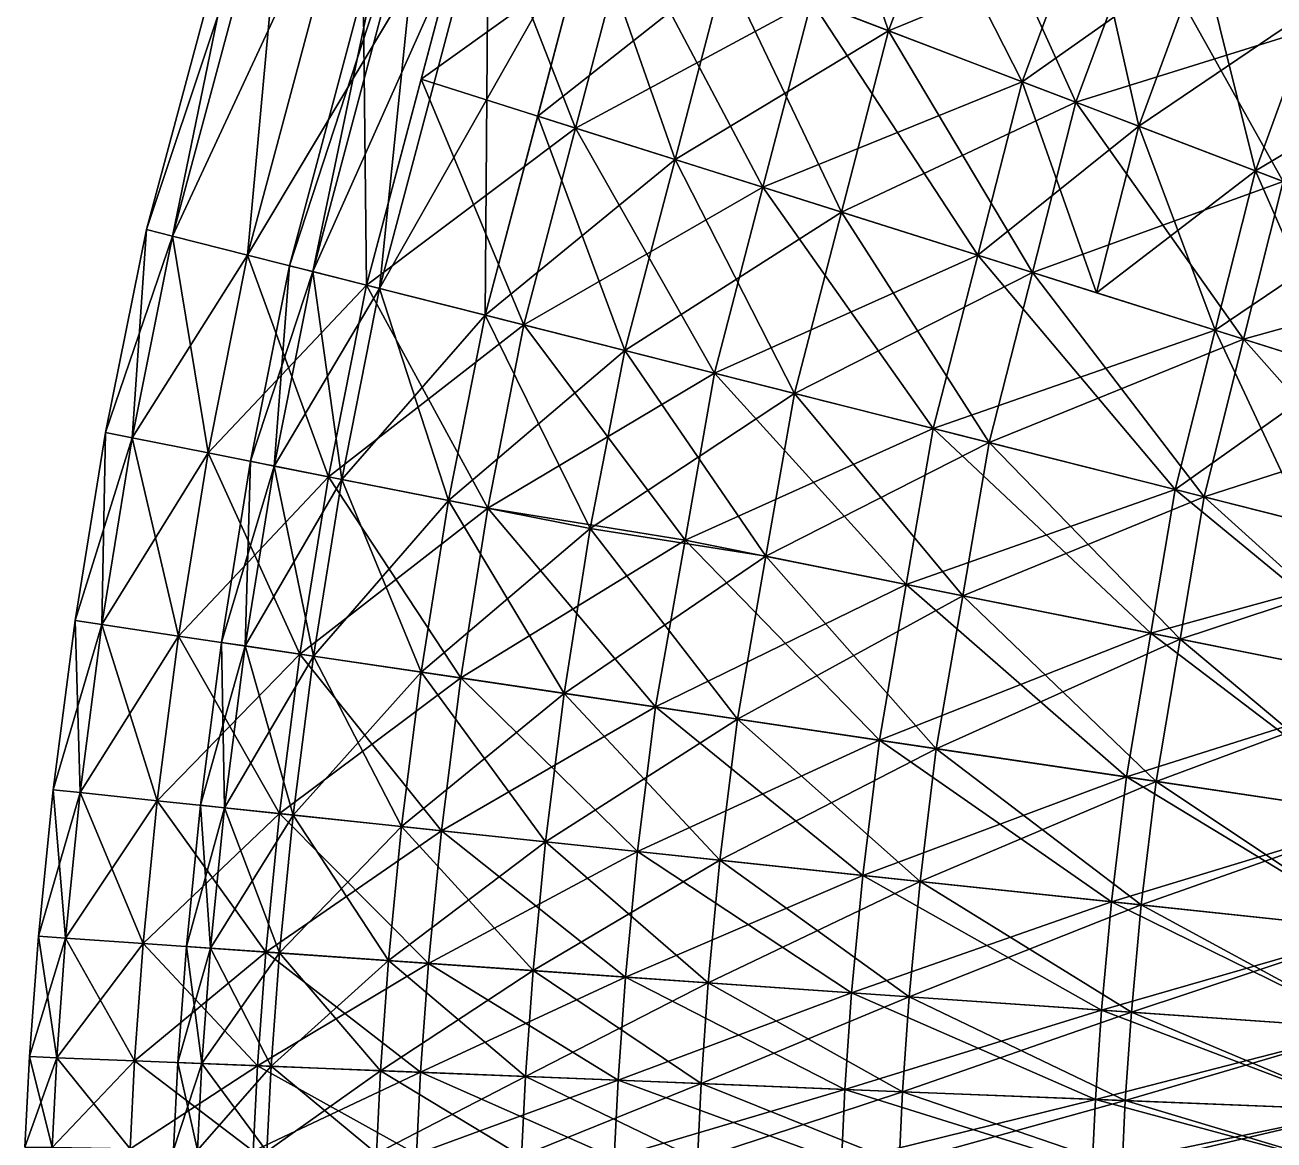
# Model space of a CAD drawing. Extents: x -3.6 to 16, y -16 to 3.6.
# Drawn here: x -3.595 to -0.233, y -6.174 to -3.172 of the extents above; entities that cross this region are included whole.
import ezdxf

# ---------------------------------------------------------------- set-up
doc = ezdxf.new("R2010")
doc.units = 0

msp = doc.modelspace()

# ---------------------------------------------------------------- linework, layer by layer
at = {"layer": 'PipeA_Bend900', "color": 1}
for points in [[(-1.7103, -3.0195, 2.2627), (-1.5092, -2.4872, 2.2627), (-1.2706, -3.1875, 2.6534)], [(-1.0818, -2.6831, 2.6534), (-1.2706, -3.1875, 2.6534), (-1.5092, -2.4872, 2.2627)], [(-2.9519, -2.5453), (-3.2681, -3.7227), (-2.884, -2.5712, 0.7255)], [(-3.2681, -3.7227), (-2.9519, -2.5453), (-3.1977, -3.7406, -0.7255)], [(-2.884, -2.5712, -0.7255), (-3.1977, -3.7406, -0.7255), (-2.9519, -2.5453)], [(-3.1977, -3.7406, 0.7255), (-2.884, -2.5712, 0.7255), (-3.2681, -3.7227)], [(-2.884, -2.5712, 0.7255), (-3.1977, -3.7406, 0.7255), (-2.6893, -2.6456, 1.4012)], [(-3.1977, -3.7406, -0.7255), (-2.884, -2.5712, -0.7255), (-2.9956, -3.7917, -1.4012)], [(-2.6893, -2.6456, -1.4012), (-2.9956, -3.7917, -1.4012), (-2.884, -2.5712, -0.7255)], [(-1.4782, -3.1082, -2.985), (-1.2837, -2.5906, -2.985), (-0.9104, -3.325, -3.3169)], [(-0.7318, -2.8436, -3.3169), (-0.9104, -3.325, -3.3169), (-1.2837, -2.5906, -2.985)], [(-2.9956, -3.7917, 1.4012), (-2.6893, -2.6456, 1.4012), (-3.1977, -3.7406, 0.7255)], [(-2.6893, -2.6456, 1.4012), (-2.9956, -3.7917, 1.4012), (-2.3811, -2.7633, 2.0127)], [(-2.9956, -3.7917, -1.4012), (-2.6893, -2.6456, -1.4012), (-2.6758, -3.8726, -2.0127)], [(-2.3811, -2.7633, -2.0127), (-2.6758, -3.8726, -2.0127), (-2.6893, -2.6456, -1.4012)], [(-2.5806, -2.6871), (-2.8828, -3.8202), (-2.5202, -2.7102, -0.6449)], [(-2.8828, -3.8202), (-2.5806, -2.6871), (-2.8202, -3.8361, 0.6449)], [(-2.5202, -2.7102, 0.6449), (-2.8202, -3.8361, 0.6449), (-2.5806, -2.6871)], [(-1.2706, -3.1875, -2.6534), (-1.0818, -2.6831, -2.6534), (-1.7103, -3.0195, -2.2626)], [(-1.0818, -2.6831, -2.6534), (-1.2706, -3.1875, -2.6534), (-0.5913, -2.9081, -2.9484)], [(-1.2706, -3.1875, 2.6534), (-1.0818, -2.6831, 2.6534), (-0.7659, -3.3802, 2.9485)], [(-0.5913, -2.9081, 2.9485), (-0.7659, -3.3802, 2.9485), (-1.0818, -2.6831, 2.6534)], [(-2.8202, -3.8361, -0.6449), (-2.5202, -2.7102, -0.6449), (-2.8828, -3.8202)], [(-2.5202, -2.7102, -0.6449), (-2.8202, -3.8361, -0.6449), (-2.3471, -2.7763, -1.2455)], [(-2.8202, -3.8361, 0.6449), (-2.5202, -2.7102, 0.6449), (-2.6406, -3.8815, 1.2455)], [(-2.3471, -2.7763, 1.2455), (-2.6406, -3.8815, 1.2455), (-2.5202, -2.7102, 0.6449)], [(-2.6758, -3.8726, 2.0127), (-2.3811, -2.7633, 2.0127), (-2.9956, -3.7917, 1.4012)], [(-2.6406, -3.8815, -1.2455), (-2.3471, -2.7763, -1.2455), (-2.8202, -3.8361, -0.6449)], [(-2.3471, -2.7763, -1.2455), (-2.6406, -3.8815, -1.2455), (-2.0731, -2.881, -1.789)], [(-2.6406, -3.8815, 1.2455), (-2.3471, -2.7763, 1.2455), (-2.3563, -3.9534, 1.7891)], [(-2.3811, -2.7633, 2.0127), (-2.5285, -3.318, 2.0127), (-1.9729, -2.9192, 2.5455)], [(-2.5285, -3.318, -2.0127), (-2.3811, -2.7633, -2.0127), (-2.1126, -3.4495, -2.5454)], [(-1.9729, -2.9192, -2.5454), (-2.1126, -3.4495, -2.5454), (-2.3811, -2.7633, -2.0127)], [(-2.0731, -2.881, 1.7891), (-2.3563, -3.9534, 1.7891), (-2.3471, -2.7763, 1.2455)], [(-0.9104, -3.325, 3.317), (-0.7318, -2.8436, 3.317), (-1.4782, -3.1082, 2.9851)], [(-0.7318, -2.8436, 3.317), (-0.9104, -3.325, 3.317), (-0.4269, -2.9834, 3.4219)], [(-0.9104, -3.325, -3.3169), (-0.7318, -2.8436, -3.3169), (-0.5967, -3.4448, -3.4218)], [(-0.4269, -2.9834, -3.4218), (-0.5967, -3.4448, -3.4218), (-0.7318, -2.8436, -3.3169)], [(-2.3563, -3.9534, -1.789), (-2.0731, -2.881, -1.789), (-2.6406, -3.8815, -1.2455)], [(-2.0731, -2.881, -1.789), (-2.2147, -3.4172, -1.789), (-1.7103, -3.0195, -2.2626)], [(-2.2147, -3.4172, 1.7891), (-2.0731, -2.881, 1.7891), (-1.8451, -3.5341, 2.2627)], [(-1.7103, -3.0195, 2.2627), (-1.8451, -3.5341, 2.2627), (-2.0731, -2.881, 1.7891)], [(-2.1126, -3.4495, 2.5455), (-1.9729, -2.9192, 2.5455), (-2.5285, -3.318, 2.0127)], [(-1.9729, -2.9192, 2.5455), (-2.1126, -3.4495, 2.5455), (-1.4782, -3.1082, 2.9851)], [(-2.1126, -3.4495, -2.5454), (-1.9729, -2.9192, -2.5454), (-1.6086, -3.6088, -2.985)], [(-1.4782, -3.1082, -2.985), (-1.6086, -3.6088, -2.985), (-1.9729, -2.9192, -2.5454)], [(-0.7659, -3.3802, -2.9484), (-0.5913, -2.9081, -2.9484), (-1.2706, -3.1875, -2.6534)], [(-0.5913, -2.9081, -2.9484), (-0.7659, -3.3802, -2.9484), (-0.0492, -3.1566, -3.1349)], [(-0.7659, -3.3802, 2.9485), (-0.5913, -2.9081, 2.9485), (-0.2082, -3.5932, 3.1349)], [(-0.0492, -3.1566, 3.1349), (-0.2082, -3.5932, 3.1349), (-0.5913, -2.9081, 2.9485)], [(-0.5967, -3.4448, 3.4219), (-0.4269, -2.9834, 3.4219), (-0.9104, -3.325, 3.317)], [(-0.4269, -2.9834, 3.4219), (-0.5967, -3.4448, 3.4219), (-0.122, -3.1233, 3.5268)], [(-0.5967, -3.4448, -3.4218), (-0.4269, -2.9834, -3.4218), (-0.283, -3.5646, -3.5267)], [(-0.122, -3.1233, -3.5267), (-0.283, -3.5646, -3.5267), (-0.4269, -2.9834, -3.4218)], [(-1.8451, -3.5341, -2.2626), (-1.7103, -3.0195, -2.2626), (-2.2147, -3.4172, -1.789)], [(-1.7103, -3.0195, -2.2626), (-1.8451, -3.5341, -2.2626), (-1.2706, -3.1875, -2.6534)], [(-1.8451, -3.5341, 2.2627), (-1.7103, -3.0195, 2.2627), (-1.3971, -3.6758, 2.6534)], [(-1.2706, -3.1875, 2.6534), (-1.3971, -3.6758, 2.6534), (-1.7103, -3.0195, 2.2627)], [(-1.6086, -3.6088, 2.9851), (-1.4782, -3.1082, 2.9851), (-2.1126, -3.4495, 2.5455)], [(-1.4782, -3.1082, 2.9851), (-1.6086, -3.6088, 2.9851), (-0.9104, -3.325, 3.317)], [(-1.6086, -3.6088, -2.985), (-1.4782, -3.1082, -2.985), (-1.0302, -3.7918, -3.3169)], [(-0.9104, -3.325, -3.3169), (-1.0302, -3.7918, -3.3169), (-1.4782, -3.1082, -2.985)], [(-0.283, -3.5646, 3.5268), (-0.122, -3.1233, 3.5268), (-0.5967, -3.4448, 3.4219)], [(-0.122, -3.1233, 3.5268), (-0.283, -3.5646, 3.5268), (0.2054, -3.2734, 3.5633)], [(-0.283, -3.5646, -3.5267), (-0.122, -3.1233, -3.5267), (0.0538, -3.6933, -3.5632)], [(-0.2082, -3.5932, -3.1349), (-0.0492, -3.1566, -3.1349), (-0.7659, -3.3802, -2.9484)], [(-1.3971, -3.6758, -2.6534), (-1.2706, -3.1875, -2.6534), (-1.8451, -3.5341, -2.2626)], [(-1.2706, -3.1875, -2.6534), (-1.3971, -3.6758, -2.6534), (-0.7659, -3.3802, -2.9484)], [(-1.3971, -3.6758, 2.6534), (-1.2706, -3.1875, 2.6534), (-0.8829, -3.8384, 2.9485)], [(-0.7659, -3.3802, 2.9485), (-0.8829, -3.8384, 2.9485), (-1.2706, -3.1875, 2.6534)], [(0.0538, -3.6933, 3.5633), (0.2054, -3.2734, 3.5633), (-0.283, -3.5646, 3.5268)], [(-2.5285, -3.318, 2.0127), (-2.6758, -3.8726, 2.0127), (-2.1126, -3.4495, 2.5455)], [(-2.6758, -3.8726, -2.0127), (-2.5285, -3.318, -2.0127), (-2.2523, -3.9797, -2.5454)], [(-2.1126, -3.4495, -2.5454), (-2.2523, -3.9797, -2.5454), (-2.5285, -3.318, -2.0127)], [(-1.0302, -3.7918, 3.317), (-0.9104, -3.325, 3.317), (-1.6086, -3.6088, 2.9851)], [(-0.9104, -3.325, 3.317), (-1.0302, -3.7918, 3.317), (-0.5967, -3.4448, 3.4219)], [(-1.0302, -3.7918, -3.3169), (-0.9104, -3.325, -3.3169), (-0.7106, -3.8929, -3.4218)], [(-0.5967, -3.4448, -3.4218), (-0.7106, -3.8929, -3.4218), (-0.9104, -3.325, -3.3169)], [(-0.8829, -3.8384, -2.9484), (-0.7659, -3.3802, -2.9484), (-1.3971, -3.6758, -2.6534)], [(-0.7659, -3.3802, -2.9484), (-0.8829, -3.8384, -2.9484), (-0.2082, -3.5932, -3.1349)], [(-0.8829, -3.8384, 2.9485), (-0.7659, -3.3802, 2.9485), (-0.3147, -4.0181, 3.1349)], [(-0.2082, -3.5932, 3.1349), (-0.3147, -4.0181, 3.1349), (-0.7659, -3.3802, 2.9485)], [(-2.2147, -3.4172, -1.789), (-2.3563, -3.9534, -1.789), (-1.8451, -3.5341, -2.2626)], [(-2.3563, -3.9534, 1.7891), (-2.2147, -3.4172, 1.7891), (-1.9799, -4.0486, 2.2627)], [(-1.8451, -3.5341, 2.2627), (-1.9799, -4.0486, 2.2627), (-2.2147, -3.4172, 1.7891)], [(-2.2523, -3.9797, 2.5455), (-2.1126, -3.4495, 2.5455), (-2.6758, -3.8726, 2.0127)], [(-2.1126, -3.4495, 2.5455), (-2.2523, -3.9797, 2.5455), (-1.6086, -3.6088, 2.9851)], [(-2.2523, -3.9797, -2.5454), (-2.1126, -3.4495, -2.5454), (-1.7391, -4.1095, -2.985)], [(-1.6086, -3.6088, -2.985), (-1.7391, -4.1095, -2.985), (-2.1126, -3.4495, -2.5454)], [(-0.7106, -3.8929, 3.4219), (-0.5967, -3.4448, 3.4219), (-1.0302, -3.7918, 3.317)], [(-0.5967, -3.4448, 3.4219), (-0.7106, -3.8929, 3.4219), (-0.283, -3.5646, 3.5268)], [(-0.7106, -3.8929, -3.4218), (-0.5967, -3.4448, -3.4218), (-0.391, -3.9939, -3.5267)], [(-0.283, -3.5646, -3.5267), (-0.391, -3.9939, -3.5267), (-0.5967, -3.4448, -3.4218)], [(-1.9799, -4.0486, -2.2626), (-1.8451, -3.5341, -2.2626), (-2.3563, -3.9534, -1.789)], [(-1.8451, -3.5341, -2.2626), (-1.9799, -4.0486, -2.2626), (-1.3971, -3.6758, -2.6534)], [(-1.9799, -4.0486, 2.2627), (-1.8451, -3.5341, 2.2627), (-1.5236, -4.164, 2.6534)], [(-1.3971, -3.6758, 2.6534), (-1.5236, -4.164, 2.6534), (-1.8451, -3.5341, 2.2627)], [(-0.3147, -4.0181, -3.1349), (-0.2082, -3.5932, -3.1349), (-0.8829, -3.8384, -2.9484)], [(-0.391, -3.9939, 3.5268), (-0.283, -3.5646, 3.5268), (-0.7106, -3.8929, 3.4219)], [(-0.283, -3.5646, 3.5268), (-0.391, -3.9939, 3.5268), (0.0538, -3.6933, 3.5633)], [(-0.391, -3.9939, -3.5267), (-0.283, -3.5646, -3.5267), (-0.0478, -4.1025, -3.5632)], [(-0.2082, -3.5932, -3.1349), (-0.3147, -4.0181, -3.1349), (0.3906, -3.8219, -3.1999)], [(-0.3147, -4.0181, 3.1349), (-0.2082, -3.5932, 3.1349), (0.2953, -4.211, 3.2)], [(0.0538, -3.6933, -3.5632), (-0.0478, -4.1025, -3.5632), (-0.283, -3.5646, -3.5267)], [(-1.7391, -4.1095, 2.9851), (-1.6086, -3.6088, 2.9851), (-2.2523, -3.9797, 2.5455)], [(-1.6086, -3.6088, 2.9851), (-1.7391, -4.1095, 2.9851), (-1.0302, -3.7918, 3.317)], [(-1.7391, -4.1095, -2.985), (-1.6086, -3.6088, -2.985), (-1.15, -4.2585, -3.3169)], [(-1.0302, -3.7918, -3.3169), (-1.15, -4.2585, -3.3169), (-1.6086, -3.6088, -2.985)], [(-1.5236, -4.164, -2.6534), (-1.3971, -3.6758, -2.6534), (-1.9799, -4.0486, -2.2626)], [(-1.3971, -3.6758, -2.6534), (-1.5236, -4.164, -2.6534), (-0.8829, -3.8384, -2.9484)], [(-1.5236, -4.164, 2.6534), (-1.3971, -3.6758, 2.6534), (-0.9999, -4.2965, 2.9485)], [(-0.8829, -3.8384, 2.9485), (-0.9999, -4.2965, 2.9485), (-1.3971, -3.6758, 2.6534)], [(-0.0478, -4.1025, 3.5633), (0.0538, -3.6933, 3.5633), (-0.391, -3.9939, 3.5268)], [(-3.2681, -3.7227), (-3.3777, -4.2697), (-3.1977, -3.7406, 0.7255)], [(-3.3777, -4.2697), (-3.2681, -3.7227), (-3.3063, -4.2838, -0.7255)], [(-3.1977, -3.7406, -0.7255), (-3.3063, -4.2838, -0.7255), (-3.2681, -3.7227)], [(-3.3063, -4.2838, 0.7255), (-3.1977, -3.7406, 0.7255), (-3.3777, -4.2697)], [(-3.1977, -3.7406, 0.7255), (-3.3063, -4.2838, 0.7255), (-2.9956, -3.7917, 1.4012)], [(-3.3063, -4.2838, -0.7255), (-3.1977, -3.7406, -0.7255), (-3.1017, -4.3243, -1.4012)], [(-2.9956, -3.7917, -1.4012), (-3.1017, -4.3243, -1.4012), (-3.1977, -3.7406, -0.7255)], [(-3.1017, -4.3243, 1.4012), (-2.9956, -3.7917, 1.4012), (-3.3063, -4.2838, 0.7255)], [(-2.9956, -3.7917, 1.4012), (-3.1017, -4.3243, 1.4012), (-2.6758, -3.8726, 2.0127)], [(-3.1017, -4.3243, -1.4012), (-2.9956, -3.7917, -1.4012), (-2.7779, -4.3884, -2.0127)], [(-2.6758, -3.8726, -2.0127), (-2.7779, -4.3884, -2.0127), (-2.9956, -3.7917, -1.4012)], [(-1.15, -4.2585, 3.317), (-1.0302, -3.7918, 3.317), (-1.7391, -4.1095, 2.9851)], [(-1.0302, -3.7918, 3.317), (-1.15, -4.2585, 3.317), (-0.391, -3.9939, 3.5268)], [(-1.15, -4.2585, -3.3169), (-1.0302, -3.7918, -3.3169), (-0.499, -4.4232, -3.5267)], [(-0.391, -3.9939, -3.5267), (-0.499, -4.4232, -3.5267), (-1.0302, -3.7918, -3.3169)], [(-2.8828, -3.8202), (-2.9875, -4.3469), (-2.8202, -3.8361, -0.6449)], [(-2.9875, -4.3469), (-2.8828, -3.8202), (-2.9241, -4.3595, 0.6449)], [(-2.8202, -3.8361, 0.6449), (-2.9241, -4.3595, 0.6449), (-2.8828, -3.8202)], [(0.2953, -4.211, -3.1999), (0.3906, -3.8219, -3.1999), (-0.3147, -4.0181, -3.1349)], [(-2.9241, -4.3595, -0.6449), (-2.8202, -3.8361, -0.6449), (-2.9875, -4.3469)], [(-2.8202, -3.8361, -0.6449), (-2.9241, -4.3595, -0.6449), (-2.6406, -3.8815, -1.2455)], [(-2.9241, -4.3595, 0.6449), (-2.8202, -3.8361, 0.6449), (-2.7422, -4.3954, 1.2455)], [(-2.6406, -3.8815, 1.2455), (-2.7422, -4.3954, 1.2455), (-2.8202, -3.8361, 0.6449)], [(-0.9999, -4.2965, -2.9484), (-0.8829, -3.8384, -2.9484), (-1.5236, -4.164, -2.6534)], [(-0.8829, -3.8384, -2.9484), (-0.9999, -4.2965, -2.9484), (-0.3147, -4.0181, -3.1349)], [(-0.9999, -4.2965, 2.9485), (-0.8829, -3.8384, 2.9485), (-0.4213, -4.4429, 3.1349)], [(-0.3147, -4.0181, 3.1349), (-0.4213, -4.4429, 3.1349), (-0.8829, -3.8384, 2.9485)], [(-2.7779, -4.3884, 2.0127), (-2.6758, -3.8726, 2.0127), (-3.1017, -4.3243, 1.4012)], [(-2.7422, -4.3954, -1.2455), (-2.6406, -3.8815, -1.2455), (-2.9241, -4.3595, -0.6449)], [(-2.6758, -3.8726, 2.0127), (-2.7779, -4.3884, 2.0127), (-2.2523, -3.9797, 2.5455)], [(-2.7779, -4.3884, -2.0127), (-2.6758, -3.8726, -2.0127), (-2.3491, -4.4732, -2.5454)], [(-2.6406, -3.8815, -1.2455), (-2.7422, -4.3954, -1.2455), (-2.3563, -3.9534, -1.789)], [(-2.7422, -4.3954, 1.2455), (-2.6406, -3.8815, 1.2455), (-2.4544, -4.4524, 1.7891)], [(-2.2523, -3.9797, -2.5454), (-2.3491, -4.4732, -2.5454), (-2.6758, -3.8726, -2.0127)], [(-2.3563, -3.9534, 1.7891), (-2.4544, -4.4524, 1.7891), (-2.6406, -3.8815, 1.2455)], [(-2.4544, -4.4524, -1.789), (-2.3563, -3.9534, -1.789), (-2.7422, -4.3954, -1.2455)], [(-2.3563, -3.9534, -1.789), (-2.4544, -4.4524, -1.789), (-1.9799, -4.0486, -2.2626)], [(-2.4544, -4.4524, 1.7891), (-2.3563, -3.9534, 1.7891), (-2.0732, -4.5278, 2.2627)], [(-1.9799, -4.0486, 2.2627), (-2.0732, -4.5278, 2.2627), (-2.3563, -3.9534, 1.7891)], [(-2.3491, -4.4732, 2.5455), (-2.2523, -3.9797, 2.5455), (-2.7779, -4.3884, 2.0127)], [(-2.2523, -3.9797, 2.5455), (-2.3491, -4.4732, 2.5455), (-1.7391, -4.1095, 2.9851)], [(-2.3491, -4.4732, -2.5454), (-2.2523, -3.9797, -2.5454), (-1.8182, -4.5589, -2.985)], [(-1.7391, -4.1095, -2.985), (-1.8182, -4.5589, -2.985), (-2.2523, -3.9797, -2.5454)], [(-0.499, -4.4232, 3.5268), (-0.391, -3.9939, 3.5268), (-1.15, -4.2585, 3.317)], [(-0.391, -3.9939, 3.5268), (-0.499, -4.4232, 3.5268), (-0.0478, -4.1025, 3.5633)], [(-0.499, -4.4232, -3.5267), (-0.391, -3.9939, -3.5267), (-0.1495, -4.5116, -3.5632)], [(-0.0478, -4.1025, -3.5632), (-0.1495, -4.5116, -3.5632), (-0.391, -3.9939, -3.5267)], [(-0.4213, -4.4429, -3.1349), (-0.3147, -4.0181, -3.1349), (-0.9999, -4.2965, -2.9484)], [(-0.3147, -4.0181, -3.1349), (-0.4213, -4.4429, -3.1349), (0.2953, -4.211, -3.1999)], [(-0.4213, -4.4429, 3.1349), (-0.3147, -4.0181, 3.1349), (0.2, -4.6, 3.2)], [(0.2953, -4.211, 3.2), (0.2, -4.6, 3.2), (-0.3147, -4.0181, 3.1349)], [(-2.0732, -4.5278, -2.2626), (-1.9799, -4.0486, -2.2626), (-2.4544, -4.4524, -1.789)], [(-1.9799, -4.0486, -2.2626), (-2.0732, -4.5278, -2.2626), (-1.5236, -4.164, -2.6534)], [(-2.0732, -4.5278, 2.2627), (-1.9799, -4.0486, 2.2627), (-1.6003, -4.6025, 2.6534)], [(-1.5236, -4.164, 2.6534), (-1.6003, -4.6025, 2.6534), (-1.9799, -4.0486, 2.2627)], [(-1.8182, -4.5589, 2.9851), (-1.7391, -4.1095, 2.9851), (-2.3491, -4.4732, 2.5455)], [(-1.7391, -4.1095, 2.9851), (-1.8182, -4.5589, 2.9851), (-1.15, -4.2585, 3.317)], [(-1.8182, -4.5589, -2.985), (-1.7391, -4.1095, -2.985), (-1.2226, -4.6782, -3.3169)], [(-1.15, -4.2585, -3.3169), (-1.2226, -4.6782, -3.3169), (-1.7391, -4.1095, -2.985)], [(-0.1495, -4.5116, 3.5633), (-0.0478, -4.1025, 3.5633), (-0.499, -4.4232, 3.5268)], [(-1.6003, -4.6025, -2.6534), (-1.5236, -4.164, -2.6534), (-2.0732, -4.5278, -2.2626)], [(-1.5236, -4.164, -2.6534), (-1.6003, -4.6025, -2.6534), (-0.9999, -4.2965, -2.9484)], [(-1.6003, -4.6025, 2.6534), (-1.5236, -4.164, 2.6534), (-1.0709, -4.7086, 2.9485)], [(-0.9999, -4.2965, 2.9485), (-1.0709, -4.7086, 2.9485), (-1.5236, -4.164, 2.6534)], [(0.2, -4.6, -3.1999), (0.2953, -4.211, -3.1999), (-0.4213, -4.4429, -3.1349)], [(-1.2226, -4.6782, 3.317), (-1.15, -4.2585, 3.317), (-1.8182, -4.5589, 2.9851)], [(-1.15, -4.2585, 3.317), (-1.2226, -4.6782, 3.317), (-0.499, -4.4232, 3.5268)], [(-1.2226, -4.6782, -3.3169), (-1.15, -4.2585, -3.3169), (-0.5644, -4.81, -3.5267)], [(-0.499, -4.4232, -3.5267), (-0.5644, -4.81, -3.5267), (-1.15, -4.2585, -3.3169)], [(-3.3777, -4.2697), (-3.46, -4.7758), (-3.3063, -4.2838, 0.7255)], [(-3.46, -4.7758), (-3.3777, -4.2697), (-3.3879, -4.7865, -0.7255)], [(-3.3879, -4.7865, 0.7255), (-3.3063, -4.2838, 0.7255), (-3.46, -4.7758)], [(-3.3063, -4.2838, -0.7255), (-3.3879, -4.7865, -0.7255), (-3.3777, -4.2697)], [(-3.3063, -4.2838, 0.7255), (-3.3879, -4.7865, 0.7255), (-3.1017, -4.3243, 1.4012)], [(-3.3879, -4.7865, -0.7255), (-3.3063, -4.2838, -0.7255), (-3.1814, -4.8172, -1.4012)], [(-3.1017, -4.3243, -1.4012), (-3.1814, -4.8172, -1.4012), (-3.3063, -4.2838, -0.7255)], [(-1.0709, -4.7086, -2.9484), (-0.9999, -4.2965, -2.9484), (-1.6003, -4.6025, -2.6534)], [(-0.9999, -4.2965, -2.9484), (-1.0709, -4.7086, -2.9484), (-0.4213, -4.4429, -3.1349)], [(-1.0709, -4.7086, 2.9485), (-0.9999, -4.2965, 2.9485), (-0.4859, -4.8258, 3.1349)], [(-0.4213, -4.4429, 3.1349), (-0.4859, -4.8258, 3.1349), (-0.9999, -4.2965, 2.9485)], [(-3.1814, -4.8172, 1.4012), (-3.1017, -4.3243, 1.4012), (-3.3879, -4.7865, 0.7255)], [(-3.1017, -4.3243, 1.4012), (-3.1814, -4.8172, 1.4012), (-2.7779, -4.3884, 2.0127)], [(-3.1814, -4.8172, -1.4012), (-3.1017, -4.3243, -1.4012), (-2.8546, -4.8658, -2.0127)], [(-2.7779, -4.3884, -2.0127), (-2.8546, -4.8658, -2.0127), (-3.1017, -4.3243, -1.4012)], [(-2.9875, -4.3469), (-3.0662, -4.8343), (-2.9241, -4.3595, -0.6449)], [(-3.0662, -4.8343), (-2.9875, -4.3469), (-3.0022, -4.8439, 0.6449)], [(-3.0022, -4.8439, -0.6449), (-2.9241, -4.3595, -0.6449), (-3.0662, -4.8343)], [(-2.9241, -4.3595, 0.6449), (-3.0022, -4.8439, 0.6449), (-2.9875, -4.3469)], [(-2.9241, -4.3595, -0.6449), (-3.0022, -4.8439, -0.6449), (-2.7422, -4.3954, -1.2455)], [(-3.0022, -4.8439, 0.6449), (-2.9241, -4.3595, 0.6449), (-2.8186, -4.8712, 1.2455)], [(-2.7422, -4.3954, 1.2455), (-2.8186, -4.8712, 1.2455), (-2.9241, -4.3595, 0.6449)], [(-2.8546, -4.8658, 2.0127), (-2.7779, -4.3884, 2.0127), (-3.1814, -4.8172, 1.4012)], [(-2.8186, -4.8712, -1.2455), (-2.7422, -4.3954, -1.2455), (-3.0022, -4.8439, -0.6449)], [(-2.7779, -4.3884, 2.0127), (-2.8546, -4.8658, 2.0127), (-2.3491, -4.4732, 2.5455)], [(-2.8546, -4.8658, -2.0127), (-2.7779, -4.3884, -2.0127), (-2.4218, -4.9302, -2.5454)], [(-2.7422, -4.3954, -1.2455), (-2.8186, -4.8712, -1.2455), (-2.4544, -4.4524, -1.789)], [(-2.8186, -4.8712, 1.2455), (-2.7422, -4.3954, 1.2455), (-2.5281, -4.9144, 1.7891)], [(-2.3491, -4.4732, -2.5454), (-2.4218, -4.9302, -2.5454), (-2.7779, -4.3884, -2.0127)], [(-2.4544, -4.4524, 1.7891), (-2.5281, -4.9144, 1.7891), (-2.7422, -4.3954, 1.2455)], [(-0.5644, -4.81, 3.5268), (-0.499, -4.4232, 3.5268), (-1.2226, -4.6782, 3.317)], [(-0.499, -4.4232, 3.5268), (-0.5644, -4.81, 3.5268), (0.2, -4.6, 3.5999)], [(-0.5644, -4.81, -3.5267), (-0.499, -4.4232, -3.5267), (0.1422, -4.9516, -3.5998)], [(0.2, -4.6, -3.5998), (0.1422, -4.9516, -3.5998), (-0.499, -4.4232, -3.5267)], [(-2.5281, -4.9144, -1.789), (-2.4544, -4.4524, -1.789), (-2.8186, -4.8712, -1.2455)], [(-2.4544, -4.4524, -1.789), (-2.5281, -4.9144, -1.789), (-2.0732, -4.5278, -2.2626)], [(-2.5281, -4.9144, 1.7891), (-2.4544, -4.4524, 1.7891), (-2.1434, -4.9716, 2.2627)], [(-2.0732, -4.5278, 2.2627), (-2.1434, -4.9716, 2.2627), (-2.4544, -4.4524, 1.7891)], [(-0.4859, -4.8258, -3.1349), (-0.4213, -4.4429, -3.1349), (-1.0709, -4.7086, -2.9484)], [(-0.4213, -4.4429, -3.1349), (-0.4859, -4.8258, -3.1349), (0.2, -4.6, -3.1999)], [(-0.4859, -4.8258, 3.1349), (-0.4213, -4.4429, 3.1349), (0.1422, -4.9516, 3.2)], [(0.2, -4.6, 3.2), (0.1422, -4.9516, 3.2), (-0.4213, -4.4429, 3.1349)], [(-2.4218, -4.9302, 2.5455), (-2.3491, -4.4732, 2.5455), (-2.8546, -4.8658, 2.0127)], [(-2.3491, -4.4732, 2.5455), (-2.4218, -4.9302, 2.5455), (-1.8182, -4.5589, 2.9851)], [(-2.4218, -4.9302, -2.5454), (-2.3491, -4.4732, -2.5454), (-1.8973, -5.0083, -2.985)], [(-1.8182, -4.5589, -2.985), (-1.8973, -5.0083, -2.985), (-2.3491, -4.4732, -2.5454)], [(-2.1434, -4.9716, -2.2626), (-2.0732, -4.5278, -2.2626), (-2.5281, -4.9144, -1.789)], [(-2.0732, -4.5278, -2.2626), (-2.1434, -4.9716, -2.2626), (-1.6003, -4.6025, -2.6534)], [(-2.1434, -4.9716, 2.2627), (-2.0732, -4.5278, 2.2627), (-1.6771, -5.041, 2.6534)], [(-1.6003, -4.6025, 2.6534), (-1.6771, -5.041, 2.6534), (-2.0732, -4.5278, 2.2627)], [(-1.8973, -5.0083, 2.9851), (-1.8182, -4.5589, 2.9851), (-2.4218, -4.9302, 2.5455)], [(-1.8182, -4.5589, 2.9851), (-1.8973, -5.0083, 2.9851), (-1.2226, -4.6782, 3.317)], [(-1.8973, -5.0083, -2.985), (-1.8182, -4.5589, -2.985), (-1.2952, -5.0978, -3.3169)], [(-1.2226, -4.6782, -3.3169), (-1.2952, -5.0978, -3.3169), (-1.8182, -4.5589, -2.985)], [(-1.6771, -5.041, -2.6534), (-1.6003, -4.6025, -2.6534), (-2.1434, -4.9716, -2.2626)], [(-1.6003, -4.6025, -2.6534), (-1.6771, -5.041, -2.6534), (-1.0709, -4.7086, -2.9484)], [(-1.6771, -5.041, 2.6534), (-1.6003, -4.6025, 2.6534), (-1.1419, -5.1207, 2.9485)], [(-1.0709, -4.7086, 2.9485), (-1.1419, -5.1207, 2.9485), (-1.6003, -4.6025, 2.6534)], [(0.1422, -4.9516, 3.5999), (0.2, -4.6, 3.5999), (-0.5644, -4.81, 3.5268)], [(0.1422, -4.9516, -3.1999), (0.2, -4.6, -3.1999), (-0.4859, -4.8258, -3.1349)], [(-1.2952, -5.0978, 3.317), (-1.2226, -4.6782, 3.317), (-1.8973, -5.0083, 2.9851)], [(-1.2226, -4.6782, 3.317), (-1.2952, -5.0978, 3.317), (-0.5644, -4.81, 3.5268)], [(-1.2952, -5.0978, -3.3169), (-1.2226, -4.6782, -3.3169), (-0.6299, -5.1968, -3.5267)], [(-0.5644, -4.81, -3.5267), (-0.6299, -5.1968, -3.5267), (-1.2226, -4.6782, -3.3169)], [(-1.1419, -5.1207, -2.9484), (-1.0709, -4.7086, -2.9484), (-1.6771, -5.041, -2.6534)], [(-1.0709, -4.7086, -2.9484), (-1.1419, -5.1207, -2.9484), (-0.4859, -4.8258, -3.1349)], [(-1.1419, -5.1207, 2.9485), (-1.0709, -4.7086, 2.9485), (-0.5505, -5.2086, 3.1349)], [(-0.4859, -4.8258, 3.1349), (-0.5505, -5.2086, 3.1349), (-1.0709, -4.7086, 2.9485)], [(-3.46, -4.7758), (-3.5189, -5.231), (-3.3879, -4.7865, 0.7255)], [(-3.5189, -5.231), (-3.46, -4.7758), (-3.4464, -5.2386, -0.7255)], [(-3.4464, -5.2386, 0.7255), (-3.3879, -4.7865, 0.7255), (-3.5189, -5.231)], [(-3.3879, -4.7865, -0.7255), (-3.4464, -5.2386, -0.7255), (-3.46, -4.7758)], [(-3.3879, -4.7865, 0.7255), (-3.4464, -5.2386, 0.7255), (-3.1814, -4.8172, 1.4012)], [(-3.4464, -5.2386, -0.7255), (-3.3879, -4.7865, -0.7255), (-3.2385, -5.2607, -1.4012)], [(-3.1814, -4.8172, -1.4012), (-3.2385, -5.2607, -1.4012), (-3.3879, -4.7865, -0.7255)], [(-3.2385, -5.2607, 1.4012), (-3.1814, -4.8172, 1.4012), (-3.4464, -5.2386, 0.7255)], [(-3.1814, -4.8172, 1.4012), (-3.2385, -5.2607, 1.4012), (-2.8546, -4.8658, 2.0127)], [(-3.2385, -5.2607, -1.4012), (-3.1814, -4.8172, -1.4012), (-2.9096, -5.2955, -2.0127)], [(-2.8546, -4.8658, -2.0127), (-2.9096, -5.2955, -2.0127), (-3.1814, -4.8172, -1.4012)], [(-3.0662, -4.8343), (-3.1225, -5.273), (-3.0022, -4.8439, -0.6449)], [(-3.1225, -5.273), (-3.0662, -4.8343), (-3.0581, -5.2798, 0.6449)], [(-3.0022, -4.8439, 0.6449), (-3.0581, -5.2798, 0.6449), (-3.0662, -4.8343)], [(-0.6299, -5.1968, 3.5268), (-0.5644, -4.81, 3.5268), (-1.2952, -5.0978, 3.317)], [(-0.5505, -5.2086, -3.1349), (-0.4859, -4.8258, -3.1349), (-1.1419, -5.1207, -2.9484)], [(-0.5644, -4.81, 3.5268), (-0.6299, -5.1968, 3.5268), (0.1422, -4.9516, 3.5999)], [(-0.6299, -5.1968, -3.5267), (-0.5644, -4.81, -3.5267), (0.0844, -5.3031, -3.5998)], [(0.1422, -4.9516, -3.5998), (0.0844, -5.3031, -3.5998), (-0.5644, -4.81, -3.5267)], [(-0.4859, -4.8258, -3.1349), (-0.5505, -5.2086, -3.1349), (0.1422, -4.9516, -3.1999)], [(-0.5505, -5.2086, 3.1349), (-0.4859, -4.8258, 3.1349), (0.0844, -5.3031, 3.2)], [(0.1422, -4.9516, 3.2), (0.0844, -5.3031, 3.2), (-0.4859, -4.8258, 3.1349)], [(-2.9096, -5.2955, 2.0127), (-2.8546, -4.8658, 2.0127), (-3.2385, -5.2607, 1.4012)], [(-3.0581, -5.2798, -0.6449), (-3.0022, -4.8439, -0.6449), (-3.1225, -5.273)], [(-3.0022, -4.8439, -0.6449), (-3.0581, -5.2798, -0.6449), (-2.8186, -4.8712, -1.2455)], [(-3.0581, -5.2798, 0.6449), (-3.0022, -4.8439, 0.6449), (-2.8733, -5.2994, 1.2455)], [(-2.8733, -5.2994, -1.2455), (-2.8186, -4.8712, -1.2455), (-3.0581, -5.2798, -0.6449)], [(-2.8186, -4.8712, 1.2455), (-2.8733, -5.2994, 1.2455), (-3.0022, -4.8439, 0.6449)], [(-2.8546, -4.8658, 2.0127), (-2.9096, -5.2955, 2.0127), (-2.4218, -4.9302, 2.5455)], [(-2.9096, -5.2955, -2.0127), (-2.8546, -4.8658, -2.0127), (-2.4739, -5.3417, -2.5454)], [(-2.8186, -4.8712, -1.2455), (-2.8733, -5.2994, -1.2455), (-2.5281, -4.9144, -1.789)], [(-2.8733, -5.2994, 1.2455), (-2.8186, -4.8712, 1.2455), (-2.5809, -5.3303, 1.7891)], [(-2.4218, -4.9302, -2.5454), (-2.4739, -5.3417, -2.5454), (-2.8546, -4.8658, -2.0127)], [(-2.5281, -4.9144, 1.7891), (-2.5809, -5.3303, 1.7891), (-2.8186, -4.8712, 1.2455)], [(-2.4739, -5.3417, 2.5455), (-2.4218, -4.9302, 2.5455), (-2.9096, -5.2955, 2.0127)], [(-2.5809, -5.3303, -1.789), (-2.5281, -4.9144, -1.789), (-2.8733, -5.2994, -1.2455)], [(-2.5281, -4.9144, -1.789), (-2.5809, -5.3303, -1.789), (-2.1434, -4.9716, -2.2626)], [(-2.5809, -5.3303, 1.7891), (-2.5281, -4.9144, 1.7891), (-2.1936, -5.3714, 2.2627)], [(-2.1434, -4.9716, 2.2627), (-2.1936, -5.3714, 2.2627), (-2.5281, -4.9144, 1.7891)], [(-2.4218, -4.9302, 2.5455), (-2.4739, -5.3417, 2.5455), (-1.8973, -5.0083, 2.9851)], [(-2.4739, -5.3417, -2.5454), (-2.4218, -4.9302, -2.5454), (-1.9459, -5.3976, -2.985)], [(-1.8973, -5.0083, -2.985), (-1.9459, -5.3976, -2.985), (-2.4218, -4.9302, -2.5454)], [(-2.1936, -5.3714, -2.2626), (-2.1434, -4.9716, -2.2626), (-2.5809, -5.3303, -1.789)], [(-2.1434, -4.9716, -2.2626), (-2.1936, -5.3714, -2.2626), (-1.6771, -5.041, -2.6534)], [(-2.1936, -5.3714, 2.2627), (-2.1434, -4.9716, 2.2627), (-1.7243, -5.4211, 2.6534)], [(-1.6771, -5.041, 2.6534), (-1.7243, -5.4211, 2.6534), (-2.1434, -4.9716, 2.2627)], [(0.0844, -5.3031, 3.5999), (0.1422, -4.9516, 3.5999), (-0.6299, -5.1968, 3.5268)], [(0.0844, -5.3031, -3.1999), (0.1422, -4.9516, -3.1999), (-0.5505, -5.2086, -3.1349)], [(-1.9459, -5.3976, 2.9851), (-1.8973, -5.0083, 2.9851), (-2.4739, -5.3417, 2.5455)], [(-1.8973, -5.0083, 2.9851), (-1.9459, -5.3976, 2.9851), (-1.2952, -5.0978, 3.317)], [(-1.9459, -5.3976, -2.985), (-1.8973, -5.0083, -2.985), (-1.3399, -5.4618, -3.3169)], [(-1.2952, -5.0978, -3.3169), (-1.3399, -5.4618, -3.3169), (-1.8973, -5.0083, -2.985)], [(-1.7243, -5.4211, -2.6534), (-1.6771, -5.041, -2.6534), (-2.1936, -5.3714, -2.2626)], [(-1.6771, -5.041, -2.6534), (-1.7243, -5.4211, -2.6534), (-1.1419, -5.1207, -2.9484)], [(-1.7243, -5.4211, 2.6534), (-1.6771, -5.041, 2.6534), (-1.1856, -5.4782, 2.9485)], [(-1.1419, -5.1207, 2.9485), (-1.1856, -5.4782, 2.9485), (-1.6771, -5.041, 2.6534)], [(-1.3399, -5.4618, 3.317), (-1.2952, -5.0978, 3.317), (-1.9459, -5.3976, 2.9851)], [(-1.2952, -5.0978, 3.317), (-1.3399, -5.4618, 3.317), (-0.6299, -5.1968, 3.5268)], [(-1.3399, -5.4618, -3.3169), (-1.2952, -5.0978, -3.3169), (-0.6702, -5.5328, -3.5267)], [(-0.6299, -5.1968, -3.5267), (-0.6702, -5.5328, -3.5267), (-1.2952, -5.0978, -3.3169)], [(-1.1856, -5.4782, -2.9484), (-1.1419, -5.1207, -2.9484), (-1.7243, -5.4211, -2.6534)], [(-1.1419, -5.1207, -2.9484), (-1.1856, -5.4782, -2.9484), (-0.5505, -5.2086, -3.1349)], [(-1.1856, -5.4782, 2.9485), (-1.1419, -5.1207, 2.9485), (-0.5903, -5.5412, 3.1349)], [(-0.5505, -5.2086, 3.1349), (-0.5903, -5.5412, 3.1349), (-1.1419, -5.1207, 2.9485)], [(-0.6702, -5.5328, 3.5268), (-0.6299, -5.1968, 3.5268), (-1.3399, -5.4618, 3.317)], [(-0.5903, -5.5412, -3.1349), (-0.5505, -5.2086, -3.1349), (-1.1856, -5.4782, -2.9484)], [(-0.6299, -5.1968, 3.5268), (-0.6702, -5.5328, 3.5268), (0.0844, -5.3031, 3.5999)], [(-0.6702, -5.5328, -3.5267), (-0.6299, -5.1968, -3.5267), (0.0488, -5.6089, -3.5998)], [(0.0844, -5.3031, -3.5998), (0.0488, -5.6089, -3.5998), (-0.6299, -5.1968, -3.5267)], [(-0.5505, -5.2086, -3.1349), (-0.5903, -5.5412, -3.1349), (0.0844, -5.3031, -3.1999)], [(-0.5903, -5.5412, 3.1349), (-0.5505, -5.2086, 3.1349), (0.0488, -5.6089, 3.2)], [(0.0844, -5.3031, 3.2), (0.0488, -5.6089, 3.2), (-0.5505, -5.2086, 3.1349)], [(-3.5189, -5.231), (-3.5584, -5.6255), (-3.4464, -5.2386, 0.7255)], [(-3.5584, -5.6255), (-3.5189, -5.231), (-3.4856, -5.6306, -0.7255)], [(-3.4856, -5.6306, 0.7255), (-3.4464, -5.2386, 0.7255), (-3.5584, -5.6255)], [(-3.4464, -5.2386, -0.7255), (-3.4856, -5.6306, -0.7255), (-3.5189, -5.231)], [(-3.4464, -5.2386, 0.7255), (-3.4856, -5.6306, 0.7255), (-3.2385, -5.2607, 1.4012)], [(-3.4856, -5.6306, -0.7255), (-3.4464, -5.2386, -0.7255), (-3.2768, -5.6451, -1.4012)], [(-3.2385, -5.2607, -1.4012), (-3.2768, -5.6451, -1.4012), (-3.4464, -5.2386, -0.7255)], [(-3.2768, -5.6451, 1.4012), (-3.2385, -5.2607, 1.4012), (-3.4856, -5.6306, 0.7255)], [(-3.2385, -5.2607, 1.4012), (-3.2768, -5.6451, 1.4012), (-2.9096, -5.2955, 2.0127)], [(-3.2768, -5.6451, -1.4012), (-3.2385, -5.2607, -1.4012), (-2.9464, -5.6681, -2.0127)], [(-2.9096, -5.2955, -2.0127), (-2.9464, -5.6681, -2.0127), (-3.2385, -5.2607, -1.4012)], [(-3.1225, -5.273), (-3.1603, -5.6532), (-3.0581, -5.2798, -0.6449)], [(-3.1603, -5.6532), (-3.1225, -5.273), (-3.0956, -5.6577, 0.6449)], [(-3.0581, -5.2798, 0.6449), (-3.0956, -5.6577, 0.6449), (-3.1225, -5.273)], [(-2.9464, -5.6681, 2.0127), (-2.9096, -5.2955, 2.0127), (-3.2768, -5.6451, 1.4012)], [(-3.0956, -5.6577, -0.6449), (-3.0581, -5.2798, -0.6449), (-3.1603, -5.6532)], [(-3.0581, -5.2798, -0.6449), (-3.0956, -5.6577, -0.6449), (-2.8733, -5.2994, -1.2455)], [(-3.0956, -5.6577, 0.6449), (-3.0581, -5.2798, 0.6449), (-2.91, -5.6706, 1.2455)], [(-2.91, -5.6706, -1.2455), (-2.8733, -5.2994, -1.2455), (-3.0956, -5.6577, -0.6449)], [(-2.8733, -5.2994, 1.2455), (-2.91, -5.6706, 1.2455), (-3.0581, -5.2798, 0.6449)], [(-2.9096, -5.2955, 2.0127), (-2.9464, -5.6681, 2.0127), (-2.4739, -5.3417, 2.5455)], [(-2.9464, -5.6681, -2.0127), (-2.9096, -5.2955, -2.0127), (-2.5089, -5.6986, -2.5454)], [(-2.8733, -5.2994, -1.2455), (-2.91, -5.6706, -1.2455), (-2.5809, -5.3303, -1.789)], [(-2.91, -5.6706, 1.2455), (-2.8733, -5.2994, 1.2455), (-2.6163, -5.6911, 1.7891)], [(-2.4739, -5.3417, -2.5454), (-2.5089, -5.6986, -2.5454), (-2.9096, -5.2955, -2.0127)], [(-2.5809, -5.3303, 1.7891), (-2.6163, -5.6911, 1.7891), (-2.8733, -5.2994, 1.2455)], [(0.0488, -5.6089, 3.5999), (0.0844, -5.3031, 3.5999), (-0.6702, -5.5328, 3.5268)], [(0.0488, -5.6089, -3.1999), (0.0844, -5.3031, -3.1999), (-0.5903, -5.5412, -3.1349)], [(-2.5089, -5.6986, 2.5455), (-2.4739, -5.3417, 2.5455), (-2.9464, -5.6681, 2.0127)], [(-2.6163, -5.6911, -1.789), (-2.5809, -5.3303, -1.789), (-2.91, -5.6706, -1.2455)], [(-2.5809, -5.3303, -1.789), (-2.6163, -5.6911, -1.789), (-2.1936, -5.3714, -2.2626)], [(-2.6163, -5.6911, 1.7891), (-2.5809, -5.3303, 1.7891), (-2.2273, -5.7182, 2.2627)], [(-2.1936, -5.3714, 2.2627), (-2.2273, -5.7182, 2.2627), (-2.5809, -5.3303, 1.7891)], [(-2.4739, -5.3417, 2.5455), (-2.5089, -5.6986, 2.5455), (-1.9459, -5.3976, 2.9851)], [(-2.5089, -5.6986, -2.5454), (-2.4739, -5.3417, -2.5454), (-1.9785, -5.7355, -2.985)], [(-1.9459, -5.3976, -2.985), (-1.9785, -5.7355, -2.985), (-2.4739, -5.3417, -2.5454)], [(-2.2273, -5.7182, -2.2626), (-2.1936, -5.3714, -2.2626), (-2.6163, -5.6911, -1.789)], [(-2.1936, -5.3714, -2.2626), (-2.2273, -5.7182, -2.2626), (-1.7243, -5.4211, -2.6534)], [(-2.2273, -5.7182, 2.2627), (-2.1936, -5.3714, 2.2627), (-1.7559, -5.751, 2.6534)], [(-1.7243, -5.4211, 2.6534), (-1.7559, -5.751, 2.6534), (-2.1936, -5.3714, 2.2627)], [(-1.9785, -5.7355, 2.9851), (-1.9459, -5.3976, 2.9851), (-2.5089, -5.6986, 2.5455)], [(-1.9459, -5.3976, 2.9851), (-1.9785, -5.7355, 2.9851), (-1.3399, -5.4618, 3.317)], [(-1.9785, -5.7355, -2.985), (-1.9459, -5.3976, -2.985), (-1.3698, -5.7779, -3.3169)], [(-1.3399, -5.4618, -3.3169), (-1.3698, -5.7779, -3.3169), (-1.9459, -5.3976, -2.985)], [(-1.7559, -5.751, -2.6534), (-1.7243, -5.4211, -2.6534), (-2.2273, -5.7182, -2.2626)], [(-1.7243, -5.4211, -2.6534), (-1.7559, -5.751, -2.6534), (-1.1856, -5.4782, -2.9484)], [(-1.7559, -5.751, 2.6534), (-1.7243, -5.4211, 2.6534), (-1.2148, -5.7886, 2.9485)], [(-1.1856, -5.4782, 2.9485), (-1.2148, -5.7886, 2.9485), (-1.7243, -5.4211, 2.6534)], [(-1.3698, -5.7779, 3.317), (-1.3399, -5.4618, 3.317), (-1.9785, -5.7355, 2.9851)], [(-1.2148, -5.7886, -2.9484), (-1.1856, -5.4782, -2.9484), (-1.7559, -5.751, -2.6534)], [(-1.3399, -5.4618, 3.317), (-1.3698, -5.7779, 3.317), (-0.6702, -5.5328, 3.5268)], [(-1.3698, -5.7779, -3.3169), (-1.3399, -5.4618, -3.3169), (-0.6972, -5.8247, -3.5267)], [(-0.6702, -5.5328, -3.5267), (-0.6972, -5.8247, -3.5267), (-1.3399, -5.4618, -3.3169)], [(-1.1856, -5.4782, -2.9484), (-1.2148, -5.7886, -2.9484), (-0.5903, -5.5412, -3.1349)], [(-1.2148, -5.7886, 2.9485), (-1.1856, -5.4782, 2.9485), (-0.6169, -5.8303, 3.1349)], [(-0.5903, -5.5412, 3.1349), (-0.6169, -5.8303, 3.1349), (-1.1856, -5.4782, 2.9485)], [(-0.6972, -5.8247, 3.5268), (-0.6702, -5.5328, 3.5268), (-1.3698, -5.7779, 3.317)], [(-0.6169, -5.8303, -3.1349), (-0.5903, -5.5412, -3.1349), (-1.2148, -5.7886, -2.9484)], [(-0.6702, -5.5328, 3.5268), (-0.6972, -5.8247, 3.5268), (0.0488, -5.6089, 3.5999)], [(-0.6972, -5.8247, -3.5267), (-0.6702, -5.5328, -3.5267), (0.025, -5.8749, -3.5998)], [(0.0488, -5.6089, -3.5998), (0.025, -5.8749, -3.5998), (-0.6702, -5.5328, -3.5267)], [(-0.5903, -5.5412, -3.1349), (-0.6169, -5.8303, -3.1349), (0.0488, -5.6089, -3.1999)], [(-0.6169, -5.8303, 3.1349), (-0.5903, -5.5412, 3.1349), (0.025, -5.8749, 3.2)], [(0.0488, -5.6089, 3.2), (0.025, -5.8749, 3.2), (-0.5903, -5.5412, 3.1349)], [(0.025, -5.8749, 3.5999), (0.0488, -5.6089, 3.5999), (-0.6972, -5.8247, 3.5268)], [(0.025, -5.8749, -3.1999), (0.0488, -5.6089, -3.1999), (-0.6169, -5.8303, -3.1349)], [(-3.5584, -5.6255), (-3.5824, -5.9495), (-3.4856, -5.6306, 0.7255)], [(-3.5824, -5.9495), (-3.5584, -5.6255), (-3.5094, -5.9525, -0.7255)], [(-3.5094, -5.9525, 0.7255), (-3.4856, -5.6306, 0.7255), (-3.5824, -5.9495)], [(-3.4856, -5.6306, -0.7255), (-3.5094, -5.9525, -0.7255), (-3.5584, -5.6255)], [(-3.4856, -5.6306, 0.7255), (-3.5094, -5.9525, 0.7255), (-3.2768, -5.6451, 1.4012)], [(-3.5094, -5.9525, -0.7255), (-3.4856, -5.6306, -0.7255), (-3.3001, -5.9609, -1.4012)], [(-3.3001, -5.9609, 1.4012), (-3.2768, -5.6451, 1.4012), (-3.5094, -5.9525, 0.7255)], [(-3.2768, -5.6451, -1.4012), (-3.3001, -5.9609, -1.4012), (-3.4856, -5.6306, -0.7255)], [(-3.2768, -5.6451, 1.4012), (-3.3001, -5.9609, 1.4012), (-2.9464, -5.6681, 2.0127)], [(-3.3001, -5.9609, -1.4012), (-3.2768, -5.6451, -1.4012), (-2.9688, -5.9742, -2.0127)], [(-2.9464, -5.6681, -2.0127), (-2.9688, -5.9742, -2.0127), (-3.2768, -5.6451, -1.4012)], [(-2.9688, -5.9742, 2.0127), (-2.9464, -5.6681, 2.0127), (-3.3001, -5.9609, 1.4012)], [(-3.1603, -5.6532), (-3.1832, -5.9656), (-3.0956, -5.6577, -0.6449)], [(-3.1832, -5.9656), (-3.1603, -5.6532), (-3.1183, -5.9682, 0.6449)], [(-3.1183, -5.9682, -0.6449), (-3.0956, -5.6577, -0.6449), (-3.1832, -5.9656)], [(-3.0956, -5.6577, 0.6449), (-3.1183, -5.9682, 0.6449), (-3.1603, -5.6532)], [(-3.0956, -5.6577, -0.6449), (-3.1183, -5.9682, -0.6449), (-2.91, -5.6706, -1.2455)], [(-3.1183, -5.9682, 0.6449), (-3.0956, -5.6577, 0.6449), (-2.9322, -5.9757, 1.2455)], [(-2.9322, -5.9757, -1.2455), (-2.91, -5.6706, -1.2455), (-3.1183, -5.9682, -0.6449)], [(-2.91, -5.6706, 1.2455), (-2.9322, -5.9757, 1.2455), (-3.0956, -5.6577, 0.6449)], [(-2.9464, -5.6681, 2.0127), (-2.9688, -5.9742, 2.0127), (-2.5089, -5.6986, 2.5455)], [(-2.9688, -5.9742, -2.0127), (-2.9464, -5.6681, -2.0127), (-2.5301, -5.9919, -2.5454)], [(-2.5089, -5.6986, -2.5454), (-2.5301, -5.9919, -2.5454), (-2.9464, -5.6681, -2.0127)], [(-2.91, -5.6706, -1.2455), (-2.9322, -5.9757, -1.2455), (-2.6163, -5.6911, -1.789)], [(-2.9322, -5.9757, 1.2455), (-2.91, -5.6706, 1.2455), (-2.6378, -5.9875, 1.7891)], [(-2.6163, -5.6911, 1.7891), (-2.6378, -5.9875, 1.7891), (-2.91, -5.6706, 1.2455)], [(-2.5301, -5.9919, 2.5455), (-2.5089, -5.6986, 2.5455), (-2.9688, -5.9742, 2.0127)], [(-2.6378, -5.9875, -1.789), (-2.6163, -5.6911, -1.789), (-2.9322, -5.9757, -1.2455)], [(-2.6163, -5.6911, -1.789), (-2.6378, -5.9875, -1.789), (-2.2273, -5.7182, -2.2626)], [(-2.6378, -5.9875, 1.7891), (-2.6163, -5.6911, 1.7891), (-2.2478, -6.0032, 2.2627)], [(-2.2273, -5.7182, 2.2627), (-2.2478, -6.0032, 2.2627), (-2.6163, -5.6911, 1.7891)], [(-2.5089, -5.6986, 2.5455), (-2.5301, -5.9919, 2.5455), (-1.9785, -5.7355, 2.9851)], [(-2.5301, -5.9919, -2.5454), (-2.5089, -5.6986, -2.5454), (-1.9983, -6.0133, -2.985)], [(-1.9785, -5.7355, -2.985), (-1.9983, -6.0133, -2.985), (-2.5089, -5.6986, -2.5454)], [(-2.2478, -6.0032, -2.2626), (-2.2273, -5.7182, -2.2626), (-2.6378, -5.9875, -1.789)], [(-1.9983, -6.0133, 2.9851), (-1.9785, -5.7355, 2.9851), (-2.5301, -5.9919, 2.5455)], [(-2.2273, -5.7182, -2.2626), (-2.2478, -6.0032, -2.2626), (-1.7559, -5.751, -2.6534)], [(-2.2478, -6.0032, 2.2627), (-2.2273, -5.7182, 2.2627), (-1.7751, -6.0222, 2.6534)], [(-1.7559, -5.751, 2.6534), (-1.7751, -6.0222, 2.6534), (-2.2273, -5.7182, 2.2627)], [(-1.9785, -5.7355, 2.9851), (-1.9983, -6.0133, 2.9851), (-1.3698, -5.7779, 3.317)], [(-1.9983, -6.0133, -2.985), (-1.9785, -5.7355, -2.985), (-1.388, -6.0378, -3.3169)], [(-1.3698, -5.7779, -3.3169), (-1.388, -6.0378, -3.3169), (-1.9785, -5.7355, -2.985)], [(-1.7751, -6.0222, -2.6534), (-1.7559, -5.751, -2.6534), (-2.2478, -6.0032, -2.2626)], [(-1.388, -6.0378, 3.317), (-1.3698, -5.7779, 3.317), (-1.9983, -6.0133, 2.9851)], [(-1.7559, -5.751, -2.6534), (-1.7751, -6.0222, -2.6534), (-1.2148, -5.7886, -2.9484)], [(-1.7751, -6.0222, 2.6534), (-1.7559, -5.751, 2.6534), (-1.2326, -6.0441, 2.9485)], [(-1.2148, -5.7886, 2.9485), (-1.2326, -6.0441, 2.9485), (-1.7559, -5.751, 2.6534)], [(-1.3698, -5.7779, 3.317), (-1.388, -6.0378, 3.317), (-0.6972, -5.8247, 3.5268)], [(-1.388, -6.0378, -3.3169), (-1.3698, -5.7779, -3.3169), (-0.7136, -6.0649, -3.5267)], [(-0.6972, -5.8247, -3.5267), (-0.7136, -6.0649, -3.5267), (-1.3698, -5.7779, -3.3169)], [(-1.2326, -6.0441, -2.9484), (-1.2148, -5.7886, -2.9484), (-1.7751, -6.0222, -2.6534)], [(-1.2148, -5.7886, -2.9484), (-1.2326, -6.0441, -2.9484), (-0.6169, -5.8303, -3.1349)], [(-1.2326, -6.0441, 2.9485), (-1.2148, -5.7886, 2.9485), (-0.6331, -6.0682, 3.1349)], [(-0.6169, -5.8303, 3.1349), (-0.6331, -6.0682, 3.1349), (-1.2148, -5.7886, 2.9485)], [(-0.7136, -6.0649, 3.5268), (-0.6972, -5.8247, 3.5268), (-1.388, -6.0378, 3.317)], [(-0.6331, -6.0682, -3.1349), (-0.6169, -5.8303, -3.1349), (-1.2326, -6.0441, -2.9484)], [(-0.6972, -5.8247, 3.5268), (-0.7136, -6.0649, 3.5268), (0.025, -5.8749, 3.5999)], [(-0.7136, -6.0649, -3.5267), (-0.6972, -5.8247, -3.5267), (0.0105, -6.0941, -3.5998)], [(0.025, -5.8749, -3.5998), (0.0105, -6.0941, -3.5998), (-0.6972, -5.8247, -3.5267)], [(-0.6169, -5.8303, -3.1349), (-0.6331, -6.0682, -3.1349), (0.025, -5.8749, -3.1999)], [(-0.6331, -6.0682, 3.1349), (-0.6169, -5.8303, 3.1349), (0.0105, -6.0941, 3.2)], [(0.025, -5.8749, 3.2), (0.0105, -6.0941, 3.2), (-0.6169, -5.8303, 3.1349)], [(0.0105, -6.0941, 3.5999), (0.025, -5.8749, 3.5999), (-0.7136, -6.0649, 3.5268)], [(0.0105, -6.0941, -3.1999), (0.025, -5.8749, -3.1999), (-0.6331, -6.0682, -3.1349)], [(-3.5824, -5.9495), (-3.5947, -6.1932), (-3.5094, -5.9525, 0.7255)], [(-3.5947, -6.1932), (-3.5824, -5.9495), (-3.5216, -6.1945, -0.7255)], [(-3.5094, -5.9525, -0.7255), (-3.5216, -6.1945, -0.7255), (-3.5824, -5.9495)], [(-3.5216, -6.1945, 0.7255), (-3.5094, -5.9525, 0.7255), (-3.5947, -6.1932)], [(-3.5094, -5.9525, 0.7255), (-3.5216, -6.1945, 0.7255), (-3.3001, -5.9609, 1.4012)], [(-3.5216, -6.1945, -0.7255), (-3.5094, -5.9525, -0.7255), (-3.312, -6.1984, -1.4012)], [(-3.312, -6.1984, 1.4012), (-3.3001, -5.9609, 1.4012), (-3.5216, -6.1945, 0.7255)], [(-3.3001, -5.9609, -1.4012), (-3.312, -6.1984, -1.4012), (-3.5094, -5.9525, -0.7255)], [(-3.3001, -5.9609, 1.4012), (-3.312, -6.1984, 1.4012), (-2.9688, -5.9742, 2.0127)], [(-3.312, -6.1984, -1.4012), (-3.3001, -5.9609, -1.4012), (-2.9803, -6.2045, -2.0127)], [(-2.9803, -6.2045, 2.0127), (-2.9688, -5.9742, 2.0127), (-3.312, -6.1984, 1.4012)], [(-2.9688, -5.9742, -2.0127), (-2.9803, -6.2045, -2.0127), (-3.3001, -5.9609, -1.4012)], [(-3.1832, -5.9656), (-3.195, -6.2005), (-3.1183, -5.9682, -0.6449)], [(-3.195, -6.2005), (-3.1832, -5.9656), (-3.13, -6.2017, 0.6449)], [(-3.13, -6.2017, -0.6449), (-3.1183, -5.9682, -0.6449), (-3.195, -6.2005)], [(-3.1183, -5.9682, 0.6449), (-3.13, -6.2017, 0.6449), (-3.1832, -5.9656)], [(-3.1183, -5.9682, -0.6449), (-3.13, -6.2017, -0.6449), (-2.9322, -5.9757, -1.2455)], [(-3.13, -6.2017, 0.6449), (-3.1183, -5.9682, 0.6449), (-2.9437, -6.2051, 1.2455)], [(-2.9437, -6.2051, -1.2455), (-2.9322, -5.9757, -1.2455), (-3.13, -6.2017, -0.6449)], [(-2.9322, -5.9757, 1.2455), (-2.9437, -6.2051, 1.2455), (-3.1183, -5.9682, 0.6449)], [(-2.9688, -5.9742, 2.0127), (-2.9803, -6.2045, 2.0127), (-2.5301, -5.9919, 2.5455)], [(-2.9803, -6.2045, -2.0127), (-2.9688, -5.9742, -2.0127), (-2.5409, -6.2125, -2.5454)], [(-2.5301, -5.9919, -2.5454), (-2.5409, -6.2125, -2.5454), (-2.9688, -5.9742, -2.0127)], [(-2.9322, -5.9757, -1.2455), (-2.9437, -6.2051, -1.2455), (-2.6378, -5.9875, -1.789)], [(-2.9437, -6.2051, 1.2455), (-2.9322, -5.9757, 1.2455), (-2.6488, -6.2106, 1.7891)], [(-2.6378, -5.9875, 1.7891), (-2.6488, -6.2106, 1.7891), (-2.9322, -5.9757, 1.2455)], [(-2.5409, -6.2125, 2.5455), (-2.5301, -5.9919, 2.5455), (-2.9803, -6.2045, 2.0127)], [(-2.6488, -6.2106, -1.789), (-2.6378, -5.9875, -1.789), (-2.9437, -6.2051, -1.2455)], [(-2.6378, -5.9875, -1.789), (-2.6488, -6.2106, -1.789), (-2.2478, -6.0032, -2.2626)], [(-2.6488, -6.2106, 1.7891), (-2.6378, -5.9875, 1.7891), (-2.2583, -6.2177, 2.2627)], [(-2.2583, -6.2177, -2.2626), (-2.2478, -6.0032, -2.2626), (-2.6488, -6.2106, -1.789)], [(-2.2478, -6.0032, 2.2627), (-2.2583, -6.2177, 2.2627), (-2.6378, -5.9875, 1.7891)], [(-2.5301, -5.9919, 2.5455), (-2.5409, -6.2125, 2.5455), (-1.9983, -6.0133, 2.9851)], [(-2.5409, -6.2125, -2.5454), (-2.5301, -5.9919, -2.5454), (-2.0085, -6.2223, -2.985)], [(-2.0085, -6.2223, 2.9851), (-1.9983, -6.0133, 2.9851), (-2.5409, -6.2125, 2.5455)], [(-1.9983, -6.0133, -2.985), (-2.0085, -6.2223, -2.985), (-2.5301, -5.9919, -2.5454)], [(-2.2478, -6.0032, -2.2626), (-2.2583, -6.2177, -2.2626), (-1.7751, -6.0222, -2.6534)], [(-2.2583, -6.2177, 2.2627), (-2.2478, -6.0032, 2.2627), (-1.7849, -6.2264, 2.6534)], [(-1.7751, -6.0222, 2.6534), (-1.7849, -6.2264, 2.6534), (-2.2478, -6.0032, 2.2627)], [(-1.9983, -6.0133, 2.9851), (-2.0085, -6.2223, 2.9851), (-1.388, -6.0378, 3.317)], [(-2.0085, -6.2223, -2.985), (-1.9983, -6.0133, -2.985), (-1.3973, -6.2336, -3.3169)], [(-1.388, -6.0378, -3.3169), (-1.3973, -6.2336, -3.3169), (-1.9983, -6.0133, -2.985)], [(-1.7849, -6.2264, -2.6534), (-1.7751, -6.0222, -2.6534), (-2.2583, -6.2177, -2.2626)], [(-1.3973, -6.2336, 3.317), (-1.388, -6.0378, 3.317), (-2.0085, -6.2223, 2.9851)], [(-1.7751, -6.0222, -2.6534), (-1.7849, -6.2264, -2.6534), (-1.2326, -6.0441, -2.9484)], [(-1.7849, -6.2264, 2.6534), (-1.7751, -6.0222, 2.6534), (-1.2417, -6.2364, 2.9485)], [(-1.2417, -6.2364, -2.9484), (-1.2326, -6.0441, -2.9484), (-1.7849, -6.2264, -2.6534)], [(-1.2326, -6.0441, 2.9485), (-1.2417, -6.2364, 2.9485), (-1.7751, -6.0222, 2.6534)], [(-1.388, -6.0378, 3.317), (-1.3973, -6.2336, 3.317), (-0.7136, -6.0649, 3.5268)], [(-1.3973, -6.2336, -3.3169), (-1.388, -6.0378, -3.3169), (-0.722, -6.246, -3.5267)], [(-0.7136, -6.0649, -3.5267), (-0.722, -6.246, -3.5267), (-1.388, -6.0378, -3.3169)], [(-1.2326, -6.0441, -2.9484), (-1.2417, -6.2364, -2.9484), (-0.6331, -6.0682, -3.1349)], [(-1.2417, -6.2364, 2.9485), (-1.2326, -6.0441, 2.9485), (-0.6414, -6.2474, 3.1349)], [(-0.6331, -6.0682, 3.1349), (-0.6414, -6.2474, 3.1349), (-1.2326, -6.0441, 2.9485)], [(-0.722, -6.246, 3.5268), (-0.7136, -6.0649, 3.5268), (-1.3973, -6.2336, 3.317)], [(-0.6414, -6.2474, -3.1349), (-0.6331, -6.0682, -3.1349), (-1.2417, -6.2364, -2.9484)], [(-0.7136, -6.0649, 3.5268), (-0.722, -6.246, 3.5268), (0.0105, -6.0941, 3.5999)], [(-0.722, -6.246, -3.5267), (-0.7136, -6.0649, -3.5267), (0.0031, -6.2593, -3.5998)], [(0.0105, -6.0941, -3.5998), (0.0031, -6.2593, -3.5998), (-0.7136, -6.0649, -3.5267)], [(-0.6331, -6.0682, -3.1349), (-0.6414, -6.2474, -3.1349), (0.0105, -6.0941, -3.1999)], [(-0.6414, -6.2474, 3.1349), (-0.6331, -6.0682, 3.1349), (0.0031, -6.2593, 3.2)], [(0.0105, -6.0941, 3.2), (0.0031, -6.2593, 3.2), (-0.6331, -6.0682, 3.1349)], [(0.0031, -6.2593, 3.5999), (0.0105, -6.0941, 3.5999), (-0.722, -6.246, 3.5268)], [(0.0031, -6.2593, -3.1999), (0.0105, -6.0941, -3.1999), (-0.6414, -6.2474, -3.1349)]]:
    msp.add_3dface(points, dxfattribs=at)

doc.saveas('drawing.dxf')
